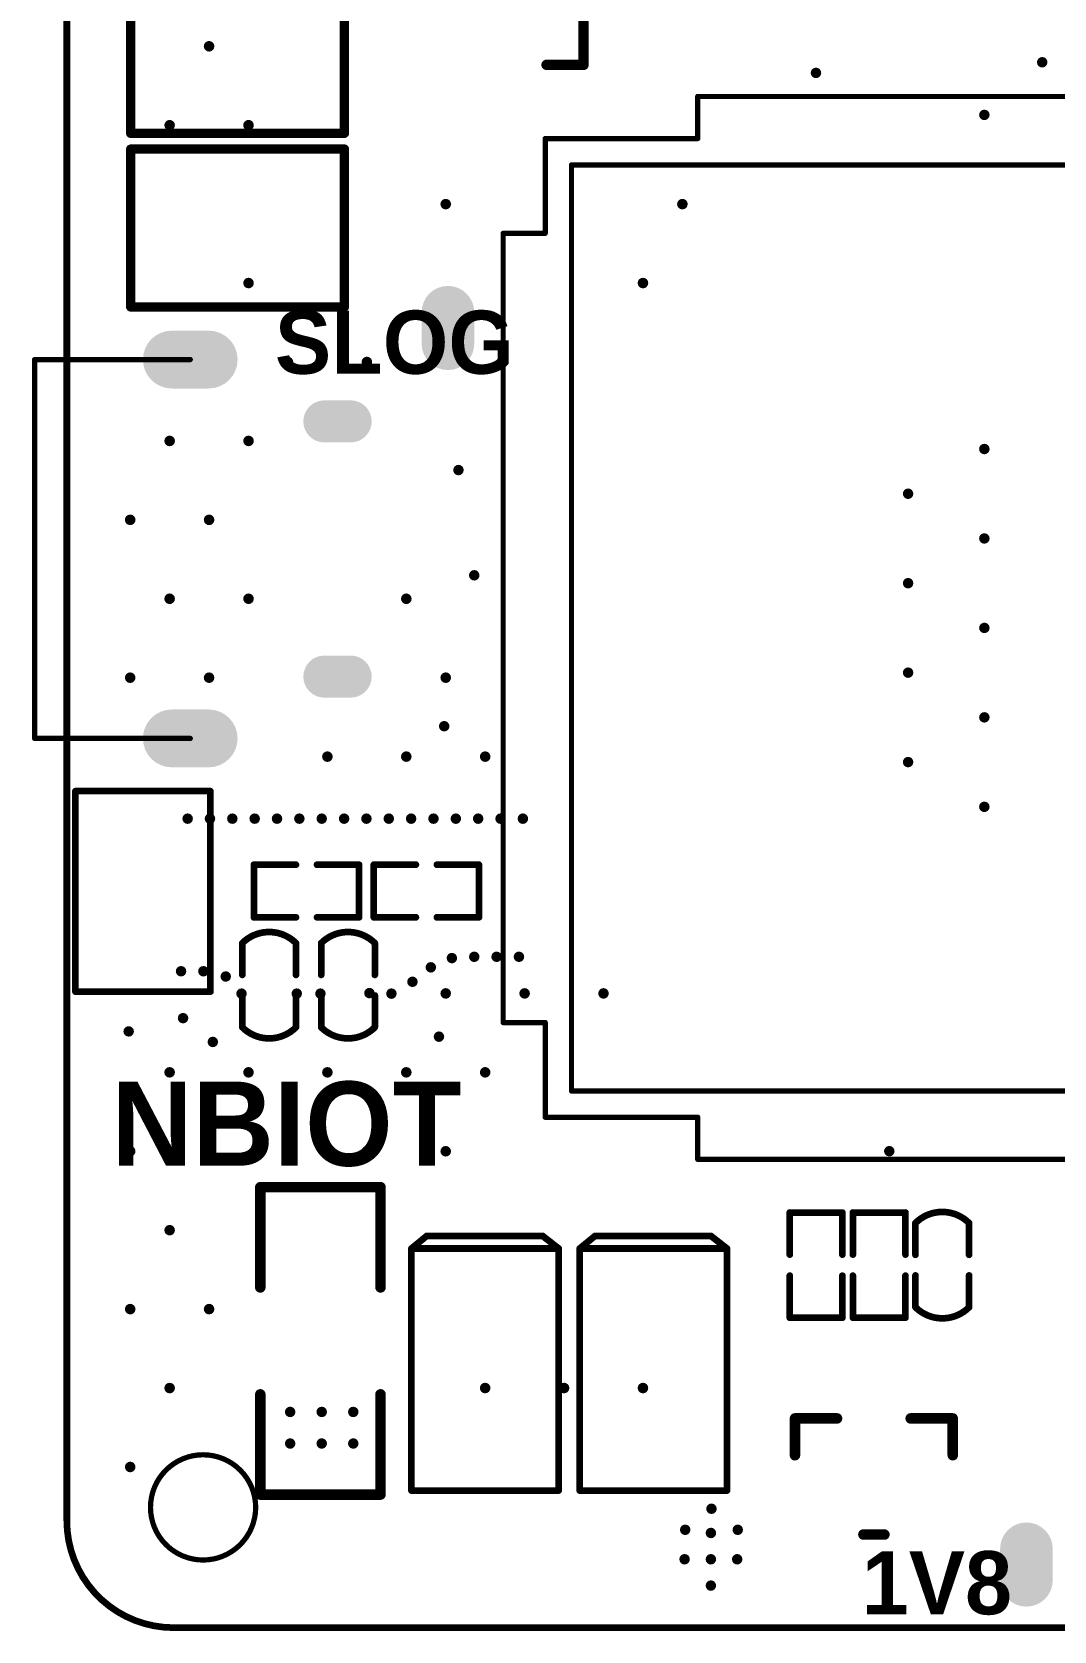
# Model space of a CAD drawing. Header units: millimetres. Extents: x -95 to 44, y -26 to 123.
# Drawn here: x -2.71 to 16.73, y -0.06 to 30.33 of the extents above; entities that cross this region are included whole.
import ezdxf

# ---------------------------------------------------------------- set-up
doc = ezdxf.new("R2010")
doc.units = ezdxf.units.MM
for name, color, linetype in [('KeepOutLayer', 6, 'Continuous'), ('MultiLayer', 9, 'Continuous'), ('PadHoleLayer', 156, 'Continuous'), ('TopOverlay', 2, 'Continuous'), ('ViaHoleLayer', 16, 'Continuous')]:
    doc.layers.add(name, color=color, linetype=linetype)
doc.styles.add('阿里巴巴普惠体 Heavy', font='', dxfattribs={"height": 0.2})
doc.styles.get('阿里巴巴普惠体 Heavy').set_extended_font_data('阿里巴巴普惠体 Heavy', bold=True)

# ---------------------------------------------------------------- blocks, each defined once
blk = doc.blocks.new('SOT_23L_4')
at = {"layer": 'TopOverlay', "const_width": 0.2}
for points in [[(-0.701, 1.077), (-1.501, 1.077)], [(-1.501, 0.377), (-1.501, 1.077)], [(1.499, 1.077), (0.699, 1.077)], [(1.499, 0.377), (1.499, 1.077)], [(0.2, -1.13), (-0.2, -1.13)]]:
    blk.add_lwpolyline(points, dxfattribs=at)
at = {"layer": 'TopOverlay', "const_width": 0.1}
for points in [[(-1.551, 1.077, 1), (-1.451, 1.077, 1)], [(-1.551, 1.077, 1), (-1.451, 1.077, 1)], [(-0.751, 1.077, 1), (-0.651, 1.077, 1)], [(0.649, 1.077, 1), (0.749, 1.077, 1)], [(1.449, 1.077, 1), (1.549, 1.077, 1)], [(1.449, 1.077, 1), (1.549, 1.077, 1)], [(-1.551, 0.377, 1), (-1.451, 0.377, 1)], [(1.449, 0.377, 1), (1.549, 0.377, 1)], [(-0.25, -1.13, 1), (-0.15, -1.13, 1)], [(0.15, -1.13, 1), (0.25, -1.13, 1)]]:
    blk.add_lwpolyline(points, format="xyb", close=True, dxfattribs=at)
blk = doc.blocks.new('R1206_5')
at = {"layer": 'TopOverlay', "const_width": 0.2}
for points in [[(-1.016, 1.143), (-2.921, 1.143)], [(-2.921, -1.143), (-2.921, 1.143)], [(2.921, 1.143), (1.016, 1.143)], [(2.921, -1.143), (2.921, 1.143)], [(-1.016, -1.143), (-2.921, -1.143)], [(2.921, -1.143), (1.016, -1.143)]]:
    blk.add_lwpolyline(points, dxfattribs=at)
at = {"layer": 'TopOverlay', "const_width": 0.1}
for points in [[(-2.971, 1.143, 1), (-2.871, 1.143, 1)], [(-2.971, 1.143, 1), (-2.871, 1.143, 1)], [(-1.066, 1.143, 1), (-0.966, 1.143, 1)], [(0.966, 1.143, 1), (1.066, 1.143, 1)], [(2.871, 1.143, 1), (2.971, 1.143, 1)], [(2.871, 1.143, 1), (2.971, 1.143, 1)], [(-2.971, -1.143, 1), (-2.871, -1.143, 1)], [(-2.971, -1.143, 1), (-2.871, -1.143, 1)], [(-1.066, -1.143, 1), (-0.966, -1.143, 1)], [(0.966, -1.143, 1), (1.066, -1.143, 1)], [(2.871, -1.143, 1), (2.971, -1.143, 1)], [(2.871, -1.143, 1), (2.971, -1.143, 1)]]:
    blk.add_lwpolyline(points, format="xyb", close=True, dxfattribs=at)
blk = doc.blocks.new('MICRO_F6_11')
at = {"layer": 'MultiLayer'}
h = blk.add_hatch(color=9, dxfattribs=at)
edge = h.paths.add_edge_path()
edge.add_arc((-3.6, 2.45), 0.55, 180, 360)
edge.add_line((-3.05, 2.45), (-3.05, 3.15))
edge.add_arc((-3.6, 3.15), 0.55, 0, 180)
edge.add_line((-4.15, 3.15), (-4.15, 2.45))
h = blk.add_hatch(color=9, dxfattribs=at)
edge = h.paths.add_edge_path()
edge.add_arc((3.6, 2.45), 0.55, 180, 360)
edge.add_line((4.15, 2.45), (4.15, 3.15))
edge.add_arc((3.6, 3.15), 0.55, 0, 180)
edge.add_line((3.05, 3.15), (3.05, 2.45))
h = blk.add_hatch(color=9, dxfattribs=at)
edge = h.paths.add_edge_path()
edge.add_arc((-2.425, -0.25), 0.4, 180, 360)
edge.add_line((-2.025, -0.25), (-2.025, 0.25))
edge.add_arc((-2.425, 0.25), 0.4, 0, 180)
edge.add_line((-2.825, 0.25), (-2.825, -0.25))
h = blk.add_hatch(color=9, dxfattribs=at)
edge = h.paths.add_edge_path()
edge.add_arc((2.425, -0.25), 0.4, 180, 360)
edge.add_line((2.825, -0.25), (2.825, 0.25))
edge.add_arc((2.425, 0.25), 0.4, 0, 180)
edge.add_line((2.025, 0.25), (2.025, -0.25))
at = {"layer": 'PadHoleLayer'}
h = blk.add_hatch(color=156, dxfattribs=at)
edge = h.paths.add_edge_path()
edge.add_arc((-3.6, 2.55), 0.25, 180, 360)
edge.add_line((-3.35, 2.55), (-3.35, 3.05))
edge.add_arc((-3.6, 3.05), 0.25, 0, 180)
edge.add_line((-3.85, 3.05), (-3.85, 2.55))
h = blk.add_hatch(color=156, dxfattribs=at)
edge = h.paths.add_edge_path()
edge.add_arc((3.6, 2.55), 0.25, 180, 360)
edge.add_line((3.85, 2.55), (3.85, 3.05))
edge.add_arc((3.6, 3.05), 0.25, 0, 180)
edge.add_line((3.35, 3.05), (3.35, 2.55))
h = blk.add_hatch(color=156, dxfattribs=at)
edge = h.paths.add_edge_path()
edge.add_arc((-2.425, 0), 0.35, 0, 360)
h = blk.add_hatch(color=156, dxfattribs=at)
edge = h.paths.add_edge_path()
edge.add_arc((2.425, 0), 0.35, 0, 360)
at = {"layer": 'TopOverlay', "const_width": 0.1}
for points in [[(-3.6, 5.76), (3.6, 5.76)], [(-3.6, 5.76), (-3.6, 2.8)], [(3.6, 5.76), (3.6, 2.8)]]:
    blk.add_lwpolyline(points, dxfattribs=at)
at = {"layer": 'TopOverlay', "const_width": 0.05}
for points in [[(-3.625, 5.76, 1), (-3.575, 5.76, 1)], [(-3.625, 5.76, 1), (-3.575, 5.76, 1)], [(3.575, 5.76, 1), (3.625, 5.76, 1)], [(3.575, 5.76, 1), (3.625, 5.76, 1)], [(-3.625, 2.8, 1), (-3.575, 2.8, 1)], [(3.575, 2.8, 1), (3.625, 2.8, 1)]]:
    blk.add_lwpolyline(points, format="xyb", close=True, dxfattribs=at)
blk = doc.blocks.new('SW_3_9_2_9_19')
at = {"layer": 'TopOverlay', "const_width": 0.178}
for points in [[(-2.032, 1.5), (-2.032, -1.5)], [(2.032, 1.5), (-2.032, 1.5)], [(2.032, 1.5), (2.032, -1.5)], [(2.032, -1.5), (-2.032, -1.5)]]:
    blk.add_lwpolyline(points, dxfattribs=at)
at = {"layer": 'TopOverlay', "const_width": 0.0889}
for points in [[(-2.076, 1.5, 1), (-1.988, 1.5, 1)], [(-2.076, 1.5, 1), (-1.988, 1.5, 1)], [(1.988, 1.5, 1), (2.076, 1.5, 1)], [(1.988, 1.5, 1), (2.076, 1.5, 1)], [(-2.076, -1.5, 1), (-1.988, -1.5, 1)], [(-2.076, -1.5, 1), (-1.988, -1.5, 1)], [(1.988, -1.5, 1), (2.076, -1.5, 1)], [(1.988, -1.5, 1), (2.076, -1.5, 1)]]:
    blk.add_lwpolyline(points, format="xyb", close=True, dxfattribs=at)
blk = doc.blocks.new('SIM7080G_28')
at = {"layer": 'TopOverlay'}
for points, const_width in [([(-5.45, 10.1), (-5.45, 9.3)], 0.1), ([(5.45, 10.1), (-5.45, 10.1)], 0.1), ([(5.45, 10.1), (5.45, 9.3)], 0.1), ([(-5.45, 9.3), (-8.35, 9.3)], 0.1), ([(-8.35, 9.3), (-8.35, 7.5)], 0.1), ([(8.35, 9.3), (5.45, 9.3)], 0.1), ([(8.35, 9.3), (8.35, 7.5)], 0.1), ([(7.85, 8.8), (-7.85, 8.8)], 0.1), ([(-7.85, 8.8), (-7.85, -8.8)], 0.1), ([(7.85, 8.8), (7.85, -8.8)], 0.1), ([(-8.35, 7.5), (-9.15, 7.5)], 0.1), ([(-9.15, 7.5), (-9.15, -7.5)], 0.1), ([(9.15, 7.5), (8.35, 7.5)], 0.1), ([(9.15, 7.5), (9.15, -7.5)], 0.1), ([(-6.3, 6.45), (-6.675, 6.075)], 0.3), ([(-6.3, 6.45), (-6.3, 5.675)], 0.3), ([(-6.3, 5.675), (-6.675, 6.05)], 0.3), ([(-8.35, -7.5), (-9.15, -7.5)], 0.1), ([(-8.35, -7.5), (-8.35, -9.3)], 0.1), ([(8.35, -7.5), (8.35, -9.3)], 0.1), ([(9.15, -7.5), (8.35, -7.5)], 0.1), ([(7.85, -8.8), (-7.85, -8.8)], 0.1), ([(-5.45, -9.3), (-8.35, -9.3)], 0.1), ([(-5.45, -9.3), (-5.45, -10.1)], 0.1), ([(8.35, -9.3), (5.45, -9.3)], 0.1), ([(5.45, -9.3), (5.45, -10.1)], 0.1), ([(5.45, -10.1), (-5.45, -10.1)], 0.1)]:
    blk.add_lwpolyline(points, dxfattribs=dict(at, const_width=const_width))
for points, const_width in [([(-5.475, 10.1, 1), (-5.425, 10.1, 1)], 0.05), ([(-5.475, 10.1, 1), (-5.425, 10.1, 1)], 0.05), ([(5.425, 10.1, 1), (5.475, 10.1, 1)], 0.05), ([(5.425, 10.1, 1), (5.475, 10.1, 1)], 0.05), ([(-8.375, 9.3, 1), (-8.325, 9.3, 1)], 0.05), ([(-8.375, 9.3, 1), (-8.325, 9.3, 1)], 0.05), ([(-5.475, 9.3, 1), (-5.425, 9.3, 1)], 0.05), ([(-5.475, 9.3, 1), (-5.425, 9.3, 1)], 0.05), ([(5.425, 9.3, 1), (5.475, 9.3, 1)], 0.05), ([(5.425, 9.3, 1), (5.475, 9.3, 1)], 0.05), ([(8.325, 9.3, 1), (8.375, 9.3, 1)], 0.05), ([(8.325, 9.3, 1), (8.375, 9.3, 1)], 0.05), ([(-7.875, 8.8, 1), (-7.825, 8.8, 1)], 0.05), ([(-7.875, 8.8, 1), (-7.825, 8.8, 1)], 0.05), ([(7.825, 8.8, 1), (7.875, 8.8, 1)], 0.05), ([(7.825, 8.8, 1), (7.875, 8.8, 1)], 0.05), ([(-9.175, 7.5, 1), (-9.125, 7.5, 1)], 0.05), ([(-9.175, 7.5, 1), (-9.125, 7.5, 1)], 0.05), ([(-8.375, 7.5, 1), (-8.325, 7.5, 1)], 0.05), ([(-8.375, 7.5, 1), (-8.325, 7.5, 1)], 0.05), ([(8.325, 7.5, 1), (8.375, 7.5, 1)], 0.05), ([(8.325, 7.5, 1), (8.375, 7.5, 1)], 0.05), ([(9.125, 7.5, 1), (9.175, 7.5, 1)], 0.05), ([(9.125, 7.5, 1), (9.175, 7.5, 1)], 0.05), ([(-6.375, 6.45, 1), (-6.225, 6.45, 1)], 0.15), ([(-6.375, 6.45, 1), (-6.225, 6.45, 1)], 0.15), ([(-6.75, 6.075, 1), (-6.6, 6.075, 1)], 0.15), ([(-6.75, 6.05, 1), (-6.6, 6.05, 1)], 0.15), ([(-6.375, 5.675, 1), (-6.225, 5.675, 1)], 0.15), ([(-6.375, 5.675, 1), (-6.225, 5.675, 1)], 0.15), ([(-9.175, -7.5, 1), (-9.125, -7.5, 1)], 0.05), ([(-9.175, -7.5, 1), (-9.125, -7.5, 1)], 0.05), ([(-8.375, -7.5, 1), (-8.325, -7.5, 1)], 0.05), ([(-8.375, -7.5, 1), (-8.325, -7.5, 1)], 0.05), ([(8.325, -7.5, 1), (8.375, -7.5, 1)], 0.05), ([(8.325, -7.5, 1), (8.375, -7.5, 1)], 0.05), ([(9.125, -7.5, 1), (9.175, -7.5, 1)], 0.05), ([(9.125, -7.5, 1), (9.175, -7.5, 1)], 0.05), ([(-7.875, -8.8, 1), (-7.825, -8.8, 1)], 0.05), ([(-7.875, -8.8, 1), (-7.825, -8.8, 1)], 0.05), ([(7.825, -8.8, 1), (7.875, -8.8, 1)], 0.05), ([(7.825, -8.8, 1), (7.875, -8.8, 1)], 0.05), ([(-8.375, -9.3, 1), (-8.325, -9.3, 1)], 0.05), ([(-8.375, -9.3, 1), (-8.325, -9.3, 1)], 0.05), ([(-5.475, -9.3, 1), (-5.425, -9.3, 1)], 0.05), ([(-5.475, -9.3, 1), (-5.425, -9.3, 1)], 0.05), ([(5.425, -9.3, 1), (5.475, -9.3, 1)], 0.05), ([(5.425, -9.3, 1), (5.475, -9.3, 1)], 0.05), ([(8.325, -9.3, 1), (8.375, -9.3, 1)], 0.05), ([(8.325, -9.3, 1), (8.375, -9.3, 1)], 0.05), ([(-5.475, -10.1, 1), (-5.425, -10.1, 1)], 0.05), ([(-5.475, -10.1, 1), (-5.425, -10.1, 1)], 0.05), ([(5.425, -10.1, 1), (5.475, -10.1, 1)], 0.05), ([(5.425, -10.1, 1), (5.475, -10.1, 1)], 0.05)]:
    blk.add_lwpolyline(points, format="xyb", close=True, dxfattribs=dict(at, const_width=const_width))
blk = doc.blocks.new('SW_3_9_2_9_31')
at = {"layer": 'TopOverlay', "const_width": 0.178}
for points in [[(-2.032, 1.5), (-2.032, -1.5)], [(2.032, 1.5), (-2.032, 1.5)], [(2.032, 1.5), (2.032, -1.5)], [(2.032, -1.5), (-2.032, -1.5)]]:
    blk.add_lwpolyline(points, dxfattribs=at)
at = {"layer": 'TopOverlay', "const_width": 0.0889}
for points in [[(-2.076, 1.5, 1), (-1.988, 1.5, 1)], [(-2.076, 1.5, 1), (-1.988, 1.5, 1)], [(1.988, 1.5, 1), (2.076, 1.5, 1)], [(1.988, 1.5, 1), (2.076, 1.5, 1)], [(-2.076, -1.5, 1), (-1.988, -1.5, 1)], [(-2.076, -1.5, 1), (-1.988, -1.5, 1)], [(1.988, -1.5, 1), (2.076, -1.5, 1)], [(1.988, -1.5, 1), (2.076, -1.5, 1)]]:
    blk.add_lwpolyline(points, format="xyb", close=True, dxfattribs=at)
blk = doc.blocks.new('R0402_33')
at = {"layer": 'TopOverlay', "const_width": 0.127}
for points in [[(-0.51, -0.5), (-0.51, 0.5)], [(-0.478, 0.5), (0.29, 0.5)], [(0.69, 0.5), (1.472, 0.5)], [(1.49, -0.5), (1.49, 0.5)], [(-0.478, -0.5), (0.29, -0.5)], [(0.69, -0.5), (1.472, -0.5)]]:
    blk.add_lwpolyline(points, dxfattribs=at)
at = {"layer": 'TopOverlay', "const_width": 0.0635}
for points in [[(-0.542, 0.5, 1), (-0.478, 0.5, 1)], [(-0.51, 0.5, 1), (-0.446, 0.5, 1)], [(0.258, 0.5, 1), (0.322, 0.5, 1)], [(0.658, 0.5, 1), (0.722, 0.5, 1)], [(1.44, 0.5, 1), (1.504, 0.5, 1)], [(1.458, 0.5, 1), (1.522, 0.5, 1)], [(-0.542, -0.5, 1), (-0.478, -0.5, 1)], [(-0.51, -0.5, 1), (-0.446, -0.5, 1)], [(0.258, -0.5, 1), (0.322, -0.5, 1)], [(0.658, -0.5, 1), (0.722, -0.5, 1)], [(1.44, -0.5, 1), (1.504, -0.5, 1)], [(1.458, -0.5, 1), (1.522, -0.5, 1)]]:
    blk.add_lwpolyline(points, format="xyb", close=True, dxfattribs=at)
blk = doc.blocks.new('R0402_36')
at = {"layer": 'TopOverlay', "const_width": 0.127}
for points in [[(-0.51, -0.5), (-0.51, 0.5)], [(0.29, 0.5), (-0.478, 0.5)], [(1.472, 0.5), (0.69, 0.5)], [(1.49, -0.5), (1.49, 0.5)], [(0.29, -0.5), (-0.478, -0.5)], [(1.472, -0.5), (0.69, -0.5)]]:
    blk.add_lwpolyline(points, dxfattribs=at)
at = {"layer": 'TopOverlay', "const_width": 0.0635}
for points in [[(-0.542, 0.5, 1), (-0.478, 0.5, 1)], [(-0.51, 0.5, 1), (-0.446, 0.5, 1)], [(0.258, 0.5, 1), (0.322, 0.5, 1)], [(0.658, 0.5, 1), (0.722, 0.5, 1)], [(1.44, 0.5, 1), (1.504, 0.5, 1)], [(1.458, 0.5, 1), (1.522, 0.5, 1)], [(-0.542, -0.5, 1), (-0.478, -0.5, 1)], [(-0.51, -0.5, 1), (-0.446, -0.5, 1)], [(0.258, -0.5, 1), (0.322, -0.5, 1)], [(0.658, -0.5, 1), (0.722, -0.5, 1)], [(1.44, -0.5, 1), (1.504, -0.5, 1)], [(1.458, -0.5, 1), (1.522, -0.5, 1)]]:
    blk.add_lwpolyline(points, format="xyb", close=True, dxfattribs=at)
blk = doc.blocks.new('R0402_37')
at = {"layer": 'TopOverlay', "const_width": 0.127}
for points in [[(-0.51, -0.5), (-0.51, 0.5)], [(0.29, 0.5), (-0.478, 0.5)], [(1.472, 0.5), (0.69, 0.5)], [(1.49, -0.5), (1.49, 0.5)], [(0.29, -0.5), (-0.478, -0.5)], [(1.472, -0.5), (0.69, -0.5)]]:
    blk.add_lwpolyline(points, dxfattribs=at)
at = {"layer": 'TopOverlay', "const_width": 0.0635}
for points in [[(-0.542, 0.5, 1), (-0.478, 0.5, 1)], [(-0.51, 0.5, 1), (-0.446, 0.5, 1)], [(0.258, 0.5, 1), (0.322, 0.5, 1)], [(0.658, 0.5, 1), (0.722, 0.5, 1)], [(1.44, 0.5, 1), (1.504, 0.5, 1)], [(1.458, 0.5, 1), (1.522, 0.5, 1)], [(-0.542, -0.5, 1), (-0.478, -0.5, 1)], [(-0.51, -0.5, 1), (-0.446, -0.5, 1)], [(0.258, -0.5, 1), (0.322, -0.5, 1)], [(0.658, -0.5, 1), (0.722, -0.5, 1)], [(1.44, -0.5, 1), (1.504, -0.5, 1)], [(1.458, -0.5, 1), (1.522, -0.5, 1)]]:
    blk.add_lwpolyline(points, format="xyb", close=True, dxfattribs=at)
blk = doc.blocks.new('R0402_60')
at = {"layer": 'TopOverlay', "const_width": 0.127}
for points in [[(-0.51, -0.5), (-0.51, 0.5)], [(-0.478, 0.5), (0.29, 0.5)], [(0.69, 0.5), (1.472, 0.5)], [(1.49, -0.5), (1.49, 0.5)], [(-0.478, -0.5), (0.29, -0.5)], [(0.69, -0.5), (1.472, -0.5)]]:
    blk.add_lwpolyline(points, dxfattribs=at)
at = {"layer": 'TopOverlay', "const_width": 0.0635}
for points in [[(-0.542, 0.5, 1), (-0.478, 0.5, 1)], [(-0.51, 0.5, 1), (-0.446, 0.5, 1)], [(0.258, 0.5, 1), (0.322, 0.5, 1)], [(0.658, 0.5, 1), (0.722, 0.5, 1)], [(1.44, 0.5, 1), (1.504, 0.5, 1)], [(1.458, 0.5, 1), (1.522, 0.5, 1)], [(-0.542, -0.5, 1), (-0.478, -0.5, 1)], [(-0.51, -0.5, 1), (-0.446, -0.5, 1)], [(0.258, -0.5, 1), (0.322, -0.5, 1)], [(0.658, -0.5, 1), (0.722, -0.5, 1)], [(1.44, -0.5, 1), (1.504, -0.5, 1)], [(1.458, -0.5, 1), (1.522, -0.5, 1)]]:
    blk.add_lwpolyline(points, format="xyb", close=True, dxfattribs=at)
blk = doc.blocks.new('SOT_23L_79')
at = {"layer": 'TopOverlay', "const_width": 0.2}
for points in [[(-1.501, 0.377), (-1.501, 1.077)], [(-1.501, 1.077), (-0.701, 1.077)], [(0.699, 1.077), (1.499, 1.077)], [(1.499, 0.377), (1.499, 1.077)], [(-0.2, -1.13), (0.2, -1.13)]]:
    blk.add_lwpolyline(points, dxfattribs=at)
at = {"layer": 'TopOverlay', "const_width": 0.1}
for points in [[(-1.551, 1.077, 1), (-1.451, 1.077, 1)], [(-1.551, 1.077, 1), (-1.451, 1.077, 1)], [(-0.751, 1.077, 1), (-0.651, 1.077, 1)], [(0.649, 1.077, 1), (0.749, 1.077, 1)], [(1.449, 1.077, 1), (1.549, 1.077, 1)], [(1.449, 1.077, 1), (1.549, 1.077, 1)], [(-1.551, 0.377, 1), (-1.451, 0.377, 1)], [(1.449, 0.377, 1), (1.549, 0.377, 1)], [(-0.25, -1.13, 1), (-0.15, -1.13, 1)], [(0.15, -1.13, 1), (0.25, -1.13, 1)]]:
    blk.add_lwpolyline(points, format="xyb", close=True, dxfattribs=at)
blk = doc.blocks.new('PIN_1_85')
at = {"layer": 'MultiLayer'}
h = blk.add_hatch(color=9, dxfattribs=at)
edge = h.paths.add_edge_path()
edge.add_arc((-0.3, 0), 0.5, 90, 270)
edge.add_line((-0.3, -0.5), (0.3, -0.5))
edge.add_arc((0.3, 0), 0.5, 270, 450)
edge.add_line((0.3, 0.5), (-0.3, 0.5))
at = {"layer": 'PadHoleLayer'}
h = blk.add_hatch(color=156, dxfattribs=at)
edge = h.paths.add_edge_path()
edge.add_arc((0, 0), 0.45, 0, 360)
blk = doc.blocks.new('PIN_1_86')
at = {"layer": 'MultiLayer'}
h = blk.add_hatch(color=9, dxfattribs=at)
edge = h.paths.add_edge_path()
edge.add_arc((-0.3, 0), 0.5, 90, 270)
edge.add_line((-0.3, -0.5), (0.3, -0.5))
edge.add_arc((0.3, 0), 0.5, 270, 450)
edge.add_line((0.3, 0.5), (-0.3, 0.5))
at = {"layer": 'PadHoleLayer'}
h = blk.add_hatch(color=156, dxfattribs=at)
edge = h.paths.add_edge_path()
edge.add_arc((0, 0), 0.45, 0, 360)
blk = doc.blocks.new('CASE_B_3528_103')
at = {"layer": 'TopOverlay', "const_width": 0.127}
for points in [[(-1.394, 2.306), (-1.101, 2.546)], [(-1.101, 2.546), (1.099, 2.546)], [(1.099, 2.546), (1.406, 2.306)], [(-1.394, 2.306), (1.406, 2.306)], [(-1.394, -2.294), (-1.394, 2.306)], [(1.406, -2.294), (1.406, 2.306)], [(-1.394, -2.294), (1.406, -2.294)]]:
    blk.add_lwpolyline(points, dxfattribs=at)
at = {"layer": 'TopOverlay', "const_width": 0.0635}
for points in [[(-1.133, 2.546, 1), (-1.069, 2.546, 1)], [(-1.133, 2.546, 1), (-1.069, 2.546, 1)], [(1.067, 2.546, 1), (1.131, 2.546, 1)], [(1.067, 2.546, 1), (1.131, 2.546, 1)], [(-1.426, 2.306, 1), (-1.362, 2.306, 1)], [(-1.426, 2.306, 1), (-1.362, 2.306, 1)], [(-1.426, 2.306, 1), (-1.362, 2.306, 1)], [(1.374, 2.306, 1), (1.438, 2.306, 1)], [(1.374, 2.306, 1), (1.438, 2.306, 1)], [(1.374, 2.306, 1), (1.438, 2.306, 1)], [(-1.426, -2.294, 1), (-1.362, -2.294, 1)], [(-1.426, -2.294, 1), (-1.362, -2.294, 1)], [(1.374, -2.294, 1), (1.438, -2.294, 1)], [(1.374, -2.294, 1), (1.438, -2.294, 1)]]:
    blk.add_lwpolyline(points, format="xyb", close=True, dxfattribs=at)
blk = doc.blocks.new('CASE_B_3528_104')
at = {"layer": 'TopOverlay', "const_width": 0.127}
for points in [[(-1.394, 2.306), (-1.101, 2.546)], [(-1.101, 2.546), (1.099, 2.546)], [(1.099, 2.546), (1.406, 2.306)], [(-1.394, -2.294), (-1.394, 2.306)], [(-1.394, 2.306), (1.406, 2.306)], [(1.406, -2.294), (1.406, 2.306)], [(-1.394, -2.294), (1.406, -2.294)]]:
    blk.add_lwpolyline(points, dxfattribs=at)
at = {"layer": 'TopOverlay', "const_width": 0.0635}
for points in [[(-1.133, 2.546, 1), (-1.069, 2.546, 1)], [(-1.133, 2.546, 1), (-1.069, 2.546, 1)], [(1.067, 2.546, 1), (1.131, 2.546, 1)], [(1.067, 2.546, 1), (1.131, 2.546, 1)], [(-1.426, 2.306, 1), (-1.362, 2.306, 1)], [(-1.426, 2.306, 1), (-1.362, 2.306, 1)], [(-1.426, 2.306, 1), (-1.362, 2.306, 1)], [(1.374, 2.306, 1), (1.438, 2.306, 1)], [(1.374, 2.306, 1), (1.438, 2.306, 1)], [(1.374, 2.306, 1), (1.438, 2.306, 1)], [(-1.426, -2.294, 1), (-1.362, -2.294, 1)], [(-1.426, -2.294, 1), (-1.362, -2.294, 1)], [(1.374, -2.294, 1), (1.438, -2.294, 1)], [(1.374, -2.294, 1), (1.438, -2.294, 1)]]:
    blk.add_lwpolyline(points, format="xyb", close=True, dxfattribs=at)
blk = doc.blocks.new('C0402_105')
at = {"layer": 'TopOverlay', "const_width": 0.127}
for points in [[(-0.31, -0.51, -0.414214), (-0.31, 0.51)], [(1.29, 0.51, -0.414214), (1.29, -0.51)]]:
    blk.add_lwpolyline(points, format="xyb", dxfattribs=at)
for points in [[(-0.31, 0.51), (0.294, 0.51)], [(0.686, 0.51), (1.29, 0.51)], [(-0.31, -0.51), (0.294, -0.51)], [(0.686, -0.51), (1.29, -0.51)]]:
    blk.add_lwpolyline(points, dxfattribs=at)
at = {"layer": 'TopOverlay', "const_width": 0.0635}
for points in [[(-0.342, 0.51, 1), (-0.278, 0.51, 1)], [(-0.342, 0.51, 1), (-0.278, 0.51, 1)], [(0.262, 0.51, 1), (0.326, 0.51, 1)], [(0.654, 0.51, 1), (0.718, 0.51, 1)], [(1.258, 0.51, 1), (1.322, 0.51, 1)], [(1.258, 0.51, 1), (1.322, 0.51, 1)], [(-0.342, -0.51, 1), (-0.278, -0.51, 1)], [(-0.342, -0.51, 1), (-0.278, -0.51, 1)], [(0.262, -0.51, 1), (0.326, -0.51, 1)], [(0.654, -0.51, 1), (0.718, -0.51, 1)], [(1.258, -0.51, 1), (1.322, -0.51, 1)], [(1.258, -0.51, 1), (1.322, -0.51, 1)]]:
    blk.add_lwpolyline(points, format="xyb", close=True, dxfattribs=at)
blk = doc.blocks.new('C0402_106')
at = {"layer": 'TopOverlay', "const_width": 0.127}
for points in [[(-0.31, -0.51, -0.414214), (-0.31, 0.51)], [(1.29, 0.51, -0.414214), (1.29, -0.51)]]:
    blk.add_lwpolyline(points, format="xyb", dxfattribs=at)
for points in [[(-0.31, 0.51), (0.294, 0.51)], [(0.686, 0.51), (1.29, 0.51)], [(-0.31, -0.51), (0.294, -0.51)], [(0.686, -0.51), (1.29, -0.51)]]:
    blk.add_lwpolyline(points, dxfattribs=at)
at = {"layer": 'TopOverlay', "const_width": 0.0635}
for points in [[(-0.342, 0.51, 1), (-0.278, 0.51, 1)], [(-0.342, 0.51, 1), (-0.278, 0.51, 1)], [(0.262, 0.51, 1), (0.326, 0.51, 1)], [(0.654, 0.51, 1), (0.718, 0.51, 1)], [(1.258, 0.51, 1), (1.322, 0.51, 1)], [(1.258, 0.51, 1), (1.322, 0.51, 1)], [(-0.342, -0.51, 1), (-0.278, -0.51, 1)], [(-0.342, -0.51, 1), (-0.278, -0.51, 1)], [(0.262, -0.51, 1), (0.326, -0.51, 1)], [(0.654, -0.51, 1), (0.718, -0.51, 1)], [(1.258, -0.51, 1), (1.322, -0.51, 1)], [(1.258, -0.51, 1), (1.322, -0.51, 1)]]:
    blk.add_lwpolyline(points, format="xyb", close=True, dxfattribs=at)
blk = doc.blocks.new('C0402_109')
at = {"layer": 'TopOverlay', "const_width": 0.127}
for points in [[(-0.31, -0.51, -0.414214), (-0.31, 0.51)], [(1.29, 0.51, -0.414214), (1.29, -0.51)]]:
    blk.add_lwpolyline(points, format="xyb", dxfattribs=at)
for points in [[(-0.31, 0.51), (0.294, 0.51)], [(0.686, 0.51), (1.29, 0.51)], [(-0.31, -0.51), (0.294, -0.51)], [(0.686, -0.51), (1.29, -0.51)]]:
    blk.add_lwpolyline(points, dxfattribs=at)
at = {"layer": 'TopOverlay', "const_width": 0.0635}
for points in [[(-0.342, 0.51, 1), (-0.278, 0.51, 1)], [(-0.342, 0.51, 1), (-0.278, 0.51, 1)], [(0.262, 0.51, 1), (0.326, 0.51, 1)], [(0.654, 0.51, 1), (0.718, 0.51, 1)], [(1.258, 0.51, 1), (1.322, 0.51, 1)], [(1.258, 0.51, 1), (1.322, 0.51, 1)], [(-0.342, -0.51, 1), (-0.278, -0.51, 1)], [(-0.342, -0.51, 1), (-0.278, -0.51, 1)], [(0.262, -0.51, 1), (0.326, -0.51, 1)], [(0.654, -0.51, 1), (0.718, -0.51, 1)], [(1.258, -0.51, 1), (1.322, -0.51, 1)], [(1.258, -0.51, 1), (1.322, -0.51, 1)]]:
    blk.add_lwpolyline(points, format="xyb", close=True, dxfattribs=at)
blk = doc.blocks.new('ANT_145')
at = {"layer": 'TopOverlay', "const_width": 0.127}
for points in [[(-1.912, 1.283), (-1.912, -1.283)], [(-1.912, 1.283), (1.898, 1.283)], [(1.898, 1.283), (1.898, -1.283)], [(-1.912, -1.283), (1.898, -1.283)]]:
    blk.add_lwpolyline(points, dxfattribs=at)
at = {"layer": 'TopOverlay', "const_width": 0.0635}
for points in [[(-1.944, 1.283, 1), (-1.88, 1.283, 1)], [(-1.944, 1.283, 1), (-1.88, 1.283, 1)], [(1.866, 1.283, 1), (1.93, 1.283, 1)], [(1.866, 1.283, 1), (1.93, 1.283, 1)], [(-1.944, -1.283, 1), (-1.88, -1.283, 1)], [(-1.944, -1.283, 1), (-1.88, -1.283, 1)], [(1.866, -1.283, 1), (1.93, -1.283, 1)], [(1.866, -1.283, 1), (1.93, -1.283, 1)]]:
    blk.add_lwpolyline(points, format="xyb", close=True, dxfattribs=at)

msp = doc.modelspace()

# ---------------------------------------------------------------- hatches: boundary and pattern name
at = {"layer": 'ViaHoleLayer'}
h = msp.add_hatch(color=16, dxfattribs=at)
edge = h.paths.add_edge_path()
edge.add_arc((0.658, 30.054), 0.101, 0, 360)
h = msp.add_hatch(color=16, dxfattribs=at)
edge = h.paths.add_edge_path()
edge.add_arc((16.5, 29.75), 0.1, 0, 360)
h = msp.add_hatch(color=16, dxfattribs=at)
edge = h.paths.add_edge_path()
edge.add_arc((12.198, 29.548), 0.1, 0, 360)
h = msp.add_hatch(color=16, dxfattribs=at)
edge = h.paths.add_edge_path()
edge.add_arc((-0.092, 28.554), 0.101, 0, 360)
h = msp.add_hatch(color=16, dxfattribs=at)
edge = h.paths.add_edge_path()
edge.add_arc((1.408, 28.554), 0.101, 0, 360)
h = msp.add_hatch(color=16, dxfattribs=at)
edge = h.paths.add_edge_path()
edge.add_arc((15.4, 28.75), 0.1, 0, 360)
h = msp.add_hatch(color=16, dxfattribs=at)
edge = h.paths.add_edge_path()
edge.add_arc((5.158, 27.054), 0.101, 0, 360)
h = msp.add_hatch(color=16, dxfattribs=at)
edge = h.paths.add_edge_path()
edge.add_arc((9.658, 27.054), 0.101, 0, 360)
h = msp.add_hatch(color=16, dxfattribs=at)
edge = h.paths.add_edge_path()
edge.add_arc((1.408, 25.554), 0.101, 0, 360)
h = msp.add_hatch(color=16, dxfattribs=at)
edge = h.paths.add_edge_path()
edge.add_arc((8.908, 25.554), 0.101, 0, 360)
h = msp.add_hatch(color=16, dxfattribs=at)
edge = h.paths.add_edge_path()
edge.add_arc((2.158, 24.054), 0.101, 0, 360)
h = msp.add_hatch(color=16, dxfattribs=at)
edge = h.paths.add_edge_path()
edge.add_arc((3.658, 24.054), 0.101, 0, 360)
h = msp.add_hatch(color=16, dxfattribs=at)
edge = h.paths.add_edge_path()
edge.add_arc((-0.092, 22.554), 0.101, 0, 360)
h = msp.add_hatch(color=16, dxfattribs=at)
edge = h.paths.add_edge_path()
edge.add_arc((1.408, 22.554), 0.101, 0, 360)
h = msp.add_hatch(color=16, dxfattribs=at)
edge = h.paths.add_edge_path()
edge.add_arc((15.4, 22.4), 0.1, 0, 360)
h = msp.add_hatch(color=16, dxfattribs=at)
edge = h.paths.add_edge_path()
edge.add_arc((5.4, 22), 0.1, 0, 360)
h = msp.add_hatch(color=16, dxfattribs=at)
edge = h.paths.add_edge_path()
edge.add_arc((13.95, 21.55), 0.1, 0, 360)
h = msp.add_hatch(color=16, dxfattribs=at)
edge = h.paths.add_edge_path()
edge.add_arc((-0.842, 21.054), 0.101, 0, 360)
h = msp.add_hatch(color=16, dxfattribs=at)
edge = h.paths.add_edge_path()
edge.add_arc((0.658, 21.054), 0.101, 0, 360)
h = msp.add_hatch(color=16, dxfattribs=at)
edge = h.paths.add_edge_path()
edge.add_arc((15.4, 20.7), 0.1, 0, 360)
h = msp.add_hatch(color=16, dxfattribs=at)
edge = h.paths.add_edge_path()
edge.add_arc((5.7, 20), 0.1, 0, 360)
h = msp.add_hatch(color=16, dxfattribs=at)
edge = h.paths.add_edge_path()
edge.add_arc((13.95, 19.85), 0.1, 0, 360)
h = msp.add_hatch(color=16, dxfattribs=at)
edge = h.paths.add_edge_path()
edge.add_arc((-0.092, 19.554), 0.101, 0, 360)
h = msp.add_hatch(color=16, dxfattribs=at)
edge = h.paths.add_edge_path()
edge.add_arc((1.408, 19.554), 0.101, 0, 360)
h = msp.add_hatch(color=16, dxfattribs=at)
edge = h.paths.add_edge_path()
edge.add_arc((4.408, 19.554), 0.101, 0, 360)
h = msp.add_hatch(color=16, dxfattribs=at)
edge = h.paths.add_edge_path()
edge.add_arc((15.4, 19), 0.1, 0, 360)
h = msp.add_hatch(color=16, dxfattribs=at)
edge = h.paths.add_edge_path()
edge.add_arc((13.95, 18.15), 0.1, 0, 360)
h = msp.add_hatch(color=16, dxfattribs=at)
edge = h.paths.add_edge_path()
edge.add_arc((-0.842, 18.054), 0.101, 0, 360)
h = msp.add_hatch(color=16, dxfattribs=at)
edge = h.paths.add_edge_path()
edge.add_arc((0.658, 18.054), 0.101, 0, 360)
h = msp.add_hatch(color=16, dxfattribs=at)
edge = h.paths.add_edge_path()
edge.add_arc((5.158, 18.054), 0.101, 0, 360)
h = msp.add_hatch(color=16, dxfattribs=at)
edge = h.paths.add_edge_path()
edge.add_arc((15.4, 17.3), 0.1, 0, 360)
h = msp.add_hatch(color=16, dxfattribs=at)
edge = h.paths.add_edge_path()
edge.add_arc((5.129, 17.132), 0.1, 0, 360)
h = msp.add_hatch(color=16, dxfattribs=at)
edge = h.paths.add_edge_path()
edge.add_arc((2.908, 16.554), 0.101, 0, 360)
h = msp.add_hatch(color=16, dxfattribs=at)
edge = h.paths.add_edge_path()
edge.add_arc((4.408, 16.554), 0.101, 0, 360)
h = msp.add_hatch(color=16, dxfattribs=at)
edge = h.paths.add_edge_path()
edge.add_arc((5.908, 16.554), 0.101, 0, 360)
h = msp.add_hatch(color=16, dxfattribs=at)
edge = h.paths.add_edge_path()
edge.add_arc((13.95, 16.45), 0.1, 0, 360)
h = msp.add_hatch(color=16, dxfattribs=at)
edge = h.paths.add_edge_path()
edge.add_arc((15.4, 15.6), 0.1, 0, 360)
h = msp.add_hatch(color=16, dxfattribs=at)
edge = h.paths.add_edge_path()
edge.add_arc((0.25, 15.375), 0.1, 0, 360)
h = msp.add_hatch(color=16, dxfattribs=at)
edge = h.paths.add_edge_path()
edge.add_arc((0.675, 15.375), 0.1, 0, 360)
h = msp.add_hatch(color=16, dxfattribs=at)
edge = h.paths.add_edge_path()
edge.add_arc((1.1, 15.375), 0.1, 0, 360)
h = msp.add_hatch(color=16, dxfattribs=at)
edge = h.paths.add_edge_path()
edge.add_arc((1.525, 15.375), 0.1, 0, 360)
h = msp.add_hatch(color=16, dxfattribs=at)
edge = h.paths.add_edge_path()
edge.add_arc((1.95, 15.375), 0.1, 0, 360)
h = msp.add_hatch(color=16, dxfattribs=at)
edge = h.paths.add_edge_path()
edge.add_arc((2.375, 15.375), 0.1, 0, 360)
h = msp.add_hatch(color=16, dxfattribs=at)
edge = h.paths.add_edge_path()
edge.add_arc((2.8, 15.375), 0.1, 0, 360)
h = msp.add_hatch(color=16, dxfattribs=at)
edge = h.paths.add_edge_path()
edge.add_arc((3.225, 15.375), 0.1, 0, 360)
h = msp.add_hatch(color=16, dxfattribs=at)
edge = h.paths.add_edge_path()
edge.add_arc((3.65, 15.375), 0.1, 0, 360)
h = msp.add_hatch(color=16, dxfattribs=at)
edge = h.paths.add_edge_path()
edge.add_arc((4.075, 15.375), 0.1, 0, 360)
h = msp.add_hatch(color=16, dxfattribs=at)
edge = h.paths.add_edge_path()
edge.add_arc((4.5, 15.375), 0.1, 0, 360)
h = msp.add_hatch(color=16, dxfattribs=at)
edge = h.paths.add_edge_path()
edge.add_arc((4.925, 15.375), 0.1, 0, 360)
h = msp.add_hatch(color=16, dxfattribs=at)
edge = h.paths.add_edge_path()
edge.add_arc((5.35, 15.375), 0.1, 0, 360)
h = msp.add_hatch(color=16, dxfattribs=at)
edge = h.paths.add_edge_path()
edge.add_arc((5.775, 15.375), 0.1, 0, 360)
h = msp.add_hatch(color=16, dxfattribs=at)
edge = h.paths.add_edge_path()
edge.add_arc((6.2, 15.375), 0.1, 0, 360)
h = msp.add_hatch(color=16, dxfattribs=at)
edge = h.paths.add_edge_path()
edge.add_arc((6.625, 15.375), 0.1, 0, 360)
h = msp.add_hatch(color=16, dxfattribs=at)
edge = h.paths.add_edge_path()
edge.add_arc((5.275, 12.725), 0.1, 0, 360)
h = msp.add_hatch(color=16, dxfattribs=at)
edge = h.paths.add_edge_path()
edge.add_arc((5.7, 12.75), 0.1, 0, 360)
h = msp.add_hatch(color=16, dxfattribs=at)
edge = h.paths.add_edge_path()
edge.add_arc((6.125, 12.75), 0.1, 0, 360)
h = msp.add_hatch(color=16, dxfattribs=at)
edge = h.paths.add_edge_path()
edge.add_arc((6.55, 12.75), 0.1, 0, 360)
h = msp.add_hatch(color=16, dxfattribs=at)
edge = h.paths.add_edge_path()
edge.add_arc((0.125, 12.475), 0.1, 0, 360)
h = msp.add_hatch(color=16, dxfattribs=at)
edge = h.paths.add_edge_path()
edge.add_arc((0.55, 12.475), 0.1, 0, 360)
h = msp.add_hatch(color=16, dxfattribs=at)
edge = h.paths.add_edge_path()
edge.add_arc((0.975, 12.375), 0.1, 0, 360)
h = msp.add_hatch(color=16, dxfattribs=at)
edge = h.paths.add_edge_path()
edge.add_arc((4.875, 12.55), 0.1, 0, 360)
h = msp.add_hatch(color=16, dxfattribs=at)
edge = h.paths.add_edge_path()
edge.add_arc((3.707, 12.06), 0.1, 0, 360)
h = msp.add_hatch(color=16, dxfattribs=at)
edge = h.paths.add_edge_path()
edge.add_arc((4.525, 12.275), 0.1, 0, 360)
h = msp.add_hatch(color=16, dxfattribs=at)
edge = h.paths.add_edge_path()
edge.add_arc((1.275, 12.05), 0.1, 0, 360)
h = msp.add_hatch(color=16, dxfattribs=at)
edge = h.paths.add_edge_path()
edge.add_arc((2.325, 12.05), 0.1, 0, 360)
h = msp.add_hatch(color=16, dxfattribs=at)
edge = h.paths.add_edge_path()
edge.add_arc((2.775, 12.05), 0.1, 0, 360)
h = msp.add_hatch(color=16, dxfattribs=at)
edge = h.paths.add_edge_path()
edge.add_arc((4.125, 12.05), 0.1, 0, 360)
h = msp.add_hatch(color=16, dxfattribs=at)
edge = h.paths.add_edge_path()
edge.add_arc((5.158, 12.054), 0.101, 0, 360)
h = msp.add_hatch(color=16, dxfattribs=at)
edge = h.paths.add_edge_path()
edge.add_arc((6.658, 12.054), 0.101, 0, 360)
h = msp.add_hatch(color=16, dxfattribs=at)
edge = h.paths.add_edge_path()
edge.add_arc((8.158, 12.054), 0.101, 0, 360)
h = msp.add_hatch(color=16, dxfattribs=at)
edge = h.paths.add_edge_path()
edge.add_arc((0.163, 11.584), 0.1, 0, 360)
h = msp.add_hatch(color=16, dxfattribs=at)
edge = h.paths.add_edge_path()
edge.add_arc((-0.871, 11.332), 0.1, 0, 360)
h = msp.add_hatch(color=16, dxfattribs=at)
edge = h.paths.add_edge_path()
edge.add_arc((5.029, 11.232), 0.1, 0, 360)
h = msp.add_hatch(color=16, dxfattribs=at)
edge = h.paths.add_edge_path()
edge.add_arc((0.729, 11.132), 0.1, 0, 360)
h = msp.add_hatch(color=16, dxfattribs=at)
edge = h.paths.add_edge_path()
edge.add_arc((-0.092, 10.554), 0.101, 0, 360)
h = msp.add_hatch(color=16, dxfattribs=at)
edge = h.paths.add_edge_path()
edge.add_arc((1.408, 10.554), 0.101, 0, 360)
h = msp.add_hatch(color=16, dxfattribs=at)
edge = h.paths.add_edge_path()
edge.add_arc((2.908, 10.554), 0.101, 0, 360)
h = msp.add_hatch(color=16, dxfattribs=at)
edge = h.paths.add_edge_path()
edge.add_arc((4.408, 10.554), 0.101, 0, 360)
h = msp.add_hatch(color=16, dxfattribs=at)
edge = h.paths.add_edge_path()
edge.add_arc((5.908, 10.554), 0.101, 0, 360)
h = msp.add_hatch(color=16, dxfattribs=at)
edge = h.paths.add_edge_path()
edge.add_arc((-0.842, 9.054), 0.101, 0, 360)
h = msp.add_hatch(color=16, dxfattribs=at)
edge = h.paths.add_edge_path()
edge.add_arc((0.658, 9.054), 0.101, 0, 360)
h = msp.add_hatch(color=16, dxfattribs=at)
edge = h.paths.add_edge_path()
edge.add_arc((2.158, 9.054), 0.101, 0, 360)
h = msp.add_hatch(color=16, dxfattribs=at)
edge = h.paths.add_edge_path()
edge.add_arc((3.658, 9.054), 0.101, 0, 360)
h = msp.add_hatch(color=16, dxfattribs=at)
edge = h.paths.add_edge_path()
edge.add_arc((5.158, 9.054), 0.101, 0, 360)
h = msp.add_hatch(color=16, dxfattribs=at)
edge = h.paths.add_edge_path()
edge.add_arc((13.592, 9.056), 0.1, 0, 360)
h = msp.add_hatch(color=16, dxfattribs=at)
edge = h.paths.add_edge_path()
edge.add_arc((-0.092, 7.554), 0.101, 0, 360)
h = msp.add_hatch(color=16, dxfattribs=at)
edge = h.paths.add_edge_path()
edge.add_arc((-0.842, 6.054), 0.101, 0, 360)
h = msp.add_hatch(color=16, dxfattribs=at)
edge = h.paths.add_edge_path()
edge.add_arc((0.658, 6.054), 0.101, 0, 360)
h = msp.add_hatch(color=16, dxfattribs=at)
edge = h.paths.add_edge_path()
edge.add_arc((-0.092, 4.554), 0.101, 0, 360)
h = msp.add_hatch(color=16, dxfattribs=at)
edge = h.paths.add_edge_path()
edge.add_arc((5.908, 4.554), 0.101, 0, 360)
h = msp.add_hatch(color=16, dxfattribs=at)
edge = h.paths.add_edge_path()
edge.add_arc((7.408, 4.554), 0.101, 0, 360)
h = msp.add_hatch(color=16, dxfattribs=at)
edge = h.paths.add_edge_path()
edge.add_arc((8.908, 4.554), 0.101, 0, 360)
h = msp.add_hatch(color=16, dxfattribs=at)
edge = h.paths.add_edge_path()
edge.add_arc((2.2, 4.1), 0.1, 0, 360)
h = msp.add_hatch(color=16, dxfattribs=at)
edge = h.paths.add_edge_path()
edge.add_arc((2.8, 4.1), 0.1, 0, 360)
h = msp.add_hatch(color=16, dxfattribs=at)
edge = h.paths.add_edge_path()
edge.add_arc((3.4, 4.1), 0.1, 0, 360)
h = msp.add_hatch(color=16, dxfattribs=at)
edge = h.paths.add_edge_path()
edge.add_arc((2.2, 3.5), 0.1, 0, 360)
h = msp.add_hatch(color=16, dxfattribs=at)
edge = h.paths.add_edge_path()
edge.add_arc((2.8, 3.5), 0.1, 0, 360)
h = msp.add_hatch(color=16, dxfattribs=at)
edge = h.paths.add_edge_path()
edge.add_arc((3.4, 3.5), 0.1, 0, 360)
h = msp.add_hatch(color=16, dxfattribs=at)
edge = h.paths.add_edge_path()
edge.add_arc((-0.842, 3.054), 0.101, 0, 360)
h = msp.add_hatch(color=16, dxfattribs=at)
edge = h.paths.add_edge_path()
edge.add_arc((10.211, 2.26), 0.1, 0, 360)
h = msp.add_hatch(color=16, dxfattribs=at)
edge = h.paths.add_edge_path()
edge.add_arc((9.711, 1.86), 0.1, 0, 360)
h = msp.add_hatch(color=16, dxfattribs=at)
edge = h.paths.add_edge_path()
edge.add_arc((10.2, 1.8), 0.1, 0, 360)
h = msp.add_hatch(color=16, dxfattribs=at)
edge = h.paths.add_edge_path()
edge.add_arc((10.711, 1.86), 0.1, 0, 360)
h = msp.add_hatch(color=16, dxfattribs=at)
edge = h.paths.add_edge_path()
edge.add_arc((9.7, 1.3), 0.1, 0, 360)
h = msp.add_hatch(color=16, dxfattribs=at)
edge = h.paths.add_edge_path()
edge.add_arc((10.2, 1.3), 0.1, 0, 360)
h = msp.add_hatch(color=16, dxfattribs=at)
edge = h.paths.add_edge_path()
edge.add_arc((10.7, 1.3), 0.1, 0, 360)
h = msp.add_hatch(color=16, dxfattribs=at)
edge = h.paths.add_edge_path()
edge.add_arc((10.2, 0.8), 0.1, 0, 360)

# ---------------------------------------------------------------- linework, layer by layer
at = {"layer": 'KeepOutLayer', "const_width": 0.127}
for points in [[(-2.047, 2.032), (-2.047, 108.503)], [(-0.015, 0), (28.814, 0)]]:
    msp.add_lwpolyline(points, dxfattribs=at)
at = {"layer": 'KeepOutLayer'}
for points, const_width in [([(1.544, 2.286, 1), (-0.456, 2.286, 1)], 0.1), ([(-0.481, 2.286, 1), (-0.431, 2.286, 1)], 0.05), ([(1.519, 2.286, 1), (1.569, 2.286, 1)], 0.05), ([(-2.078, 2.032, 1), (-2.015, 2.032, 1)], 0.0635), ([(-2.078, 2.032, 1), (-2.015, 2.032, 1)], 0.0635), ([(-0.046, 0, 1), (0.017, 0, 1)], 0.0635), ([(-0.046, 0, 1), (0.017, 0, 1)], 0.0635)]:
    msp.add_lwpolyline(points, format="xyb", close=True, dxfattribs=dict(at, const_width=const_width))
at = {"layer": 'KeepOutLayer', "const_width": 0.127}
msp.add_lwpolyline([(-0.015, 0, -0.414214), (-2.047, 2.032)], format="xyb", dxfattribs=at)
at = {"layer": 'MultiLayer'}
for p, q in [((-0.093, 3.063), (-0.232, 2.923)), ((0.071, 3.172), (-0.093, 3.063)), ((0.253, 3.248), (0.071, 3.172)), ((0.446, 3.286), (0.253, 3.248)), ((0.544, 3.286), (0.446, 3.286)), ((0.643, 3.286), (0.544, 3.286)), ((0.836, 3.248), (0.643, 3.286)), ((1.018, 3.172), (0.836, 3.248)), ((1.182, 3.063), (1.018, 3.172)), ((1.321, 2.923), (1.182, 3.063)), ((-0.342, 2.76), (-0.417, 2.578)), ((-0.232, 2.923), (-0.342, 2.76)), ((1.43, 2.76), (1.321, 2.923)), ((1.506, 2.578), (1.43, 2.76)), ((-0.417, 2.578), (-0.456, 2.384)), ((1.544, 2.384), (1.506, 2.578)), ((-0.456, 2.384), (-0.456, 2.286)), ((-0.456, 2.286), (-0.456, 2.286)), ((-0.456, 2.286), (-0.456, 2.188)), ((-0.456, 2.188), (-0.417, 1.994)), ((1.506, 1.994), (1.544, 2.188)), ((1.544, 2.286), (1.544, 2.384)), ((1.544, 2.188), (1.544, 2.286)), ((-0.417, 1.994), (-0.342, 1.812)), ((1.43, 1.812), (1.506, 1.994)), ((-0.342, 1.812), (-0.232, 1.649)), ((-0.232, 1.649), (-0.093, 1.509)), ((1.182, 1.509), (1.321, 1.649)), ((1.321, 1.649), (1.43, 1.812)), ((-0.093, 1.509), (0.071, 1.4)), ((0.071, 1.4), (0.253, 1.324)), ((0.253, 1.324), (0.446, 1.286)), ((0.446, 1.286), (0.544, 1.286)), ((0.544, 1.286), (0.643, 1.286)), ((0.643, 1.286), (0.836, 1.324)), ((0.836, 1.324), (1.018, 1.4)), ((1.018, 1.4), (1.182, 1.509))]:
    msp.add_line(p, q, dxfattribs=at)

# ---------------------------------------------------------------- block references
for name, p, rotation in [('SOT_23L_4', (6.7, 31.2), 270), ('SW_3_9_2_9_31', (1.2, 29.9), 180), ('SIM7080G_28', (15.4, 19), 180), ('SW_3_9_2_9_19', (1.2, 26.6), 180), ('PIN_1_85', (5.2, 24.7), 90), ('MICRO_F6_11', (3.1, 20.5), 90), ('ANT_145', (-0.6, 14), 90), ('C0402_106', (1.8, 11.72), 90), ('C0402_105', (3.3, 11.72), 90), ('R1206_5', (2.775, 5.45), 270), ('R0402_37', (12.2, 7.38), 270), ('R0402_36', (13.4, 7.38), 270), ('C0402_109', (14.6, 6.4), 90), ('PIN_1_86', (16.2, 1.2), 90)]:
    msp.add_blockref(name, p, dxfattribs=dict(rotation=rotation))
for name, p in [('R0402_60', (2.02, 14)), ('R0402_33', (4.3, 14)), ('CASE_B_3528_103', (5.9, 4.9)), ('CASE_B_3528_104', (9.1, 4.9)), ('SOT_23L_79', (13.3, 2.9))]:
    msp.add_blockref(name, p)

# ---------------------------------------------------------------- texts
at = {"layer": 'TopOverlay', "style": '阿里巴巴普惠体 Heavy'}
for s, height, p in [('SLOG', 1.2, (1.91, 23.83)), ('NBIOT', 1.6, (-1.2, 8.778)), ('1V8', 1.2, (13.07, 0.254))]:
    msp.add_text(s, height=height, rotation=360, dxfattribs=at).set_placement(p)

doc.saveas('drawing.dxf')
